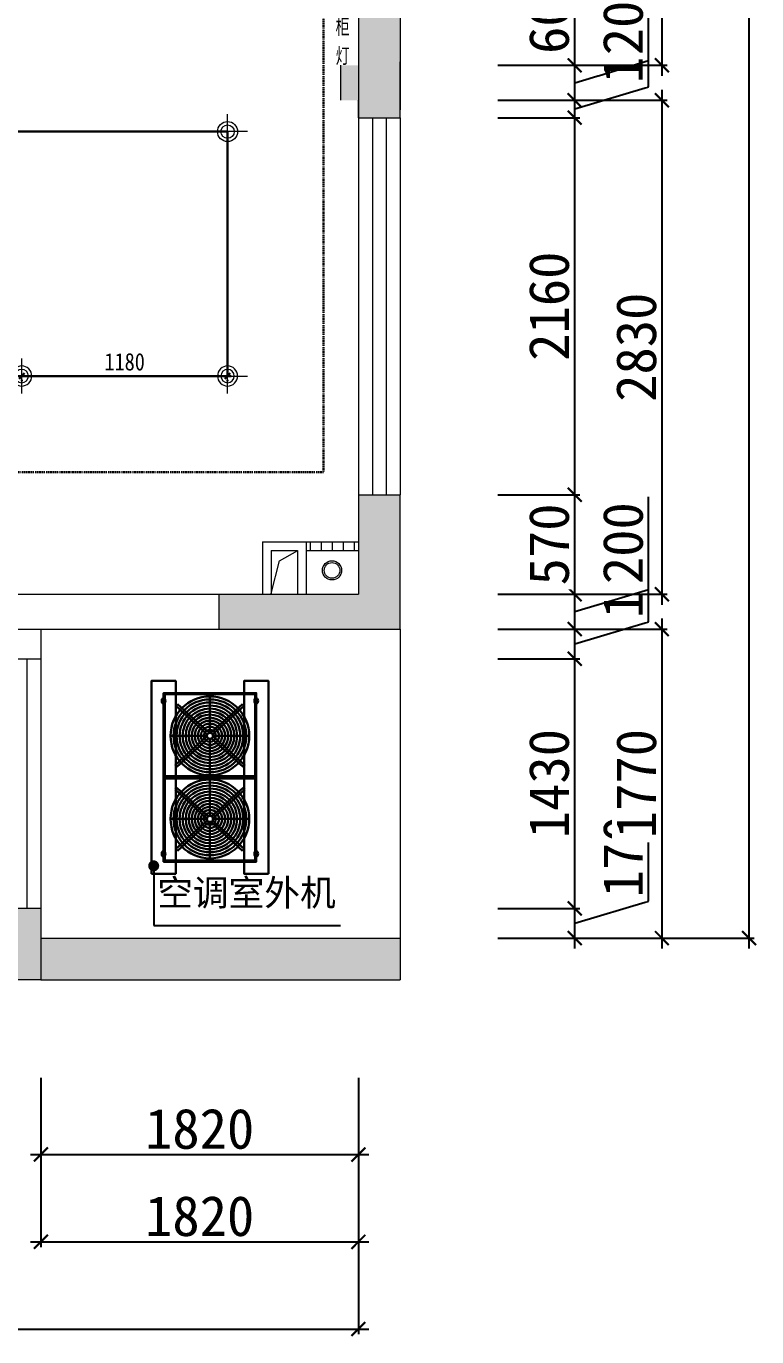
# Model space of a CAD drawing. Header units: millimetres. Extents: x -41640 to 3079702, y -5257903 to 68462.
# Drawn here: x 22328 to 26517, y 32286 to 39794 of the extents above; entities that cross this region are included whole.
import ezdxf

# ---------------------------------------------------------------- set-up
doc = ezdxf.new("R2010")
doc.units = ezdxf.units.MM
doc.header["$LTSCALE"] = 10
doc.linetypes.add('ACAD_ISO03W100', pattern=[30, 12, -18])
doc.linetypes.add('CONTINOUS', pattern=[0])
doc.layers.get('0').update_dxf_attribs({"color": 255})
doc.layers.get('Defpoints').update_dxf_attribs({"color": 255})
for name, color, linetype, lineweight in [('1室外尺寸标注', 3, 'Continuous', 30), ('1灯位开关布线图', 1, 'Continuous', 30), ('1灯位开关布置图', 5, 'Continuous', 30), ('1灯具', 2, 'Continuous', 30), ('1空调', 3, 'Continuous', 30), ('标注', 250, 'Continuous', 0), ('浅线', 251, 'CONTINOUS', 0)]:
    doc.layers.add(name, color=color, linetype=linetype, lineweight=lineweight)
doc.styles.add('(图框)宋体', font='', dxfattribs={"width": 0.8})
doc.styles.add('_THVAC_DIM', font='SIMPLEX', dxfattribs={"width": 0.8, "height": 3.5, "bigfont": 'HZTXT'})
doc.styles.get("Standard").update_dxf_attribs({"font": ''})
doc.styles.add('夏建东', font='', dxfattribs={"width": 0.85})
doc.styles.add('宋体', font='', dxfattribs={"height": 2.5})
doc.styles.add('邓林', font='simhei.ttf')
doc.styles.get('(图框)宋体').set_extended_font_data('SimSun')
doc.styles.get('Standard').set_extended_font_data('SimSun')
doc.styles.get('夏建东').set_extended_font_data('SimSun')
doc.styles.get('宋体').set_extended_font_data('SimSun')
doc.dimstyles.new('g', dxfattribs={"dimtxt": 100, "dimasz": 31, "dimexe": 21, "dimexo": 30, "dimgap": 31, "dimtad": 1, "dimtih": 1, "dimtoh": 1, "dimdec": 0, "dimrnd": 10, "dimdsep": 46, "dimtxsty": '夏建东', "dimblk": 'OBLIQUE', "dimcen": 2.5, "dimdle": 21, "dimclrd": 5, "dimclre": 5, "dimclrt": 5, "dimadec": 0, "dimazin": 0, "dimtfac": 1, "dimtdec": 0, "dimtmove": 2, "dimatfit": 3, "dimldrblk": 'DOT', "dimfxl": 300, "dimlwd": -1, "dimlwe": -1, "dimarcsym": 1})
doc.dimstyles.get("Standard").update_dxf_attribs({"dimtxt": 0.18, "dimasz": 0.18, "dimexe": 0.18, "dimexo": 0.0625, "dimgap": 0.09, "dimtad": 0, "dimtih": 1, "dimtoh": 1, "dimdec": 4, "dimzin": 0, "dimdsep": 46, "dimtxsty": 'Standard', "dimcen": 0.09, "dimadec": 0, "dimazin": 0, "dimtfac": 1, "dimtdec": 4, "dimtofl": 0, "dimtmove": 0, "dimatfit": 3, "dimfxl": 1, "dimtolj": 1, "dimtzin": 0, "dimarcsym": 0})

# ---------------------------------------------------------------- blocks, each defined once
blk = doc.blocks.new('DOT')
at = {"color": 0, "linetype": 'ByBlock'}
blk.add_line((-0.35, 0), (-1, 0), dxfattribs=at)
at = {"color": 0, "linetype": 'ByBlock', "const_width": 0.35}
blk.add_lwpolyline([(-0.175, 0, 1), (0.175, 0, 1)], format="xyb", close=True, dxfattribs=at)
blk = doc.blocks.new('_ArchTick')
at = {"color": 0, "linetype": 'ByBlock', "const_width": 0.15}
blk.add_lwpolyline([(-0.5, -0.5), (0.5, 0.5)], dxfattribs=at)
blk = doc.blocks.new('*D209')
at = {"layer": '1室外尺寸标注', "color": 8, "lineweight": -2}
for p, q in [((22412.6, 33770.4), (22412.6, 33300.4)), ((24232.6, 33770.4), (24232.6, 33300.4)), ((22352.6, 33330.4), (24292.6, 33330.4))]:
    blk.add_line(p, q, dxfattribs=at)
at = {"layer": 'Defpoints', "color": 0, "lineweight": 30}
for p in [(22412.6, 33830.4, 0), (24232.6, 33830.4, 0), (24232.6, 33330.4)]:
    blk.add_point(p, dxfattribs=at)
at = {"layer": '1室外尺寸标注', "color": 8, "lineweight": -2, "xscale": 80, "yscale": 80, "zscale": 80, "rotation": 180}
blk.add_blockref('_ArchTick', (22412.6, 33330.4), dxfattribs=at)
at = {"layer": '1室外尺寸标注', "color": 8, "lineweight": -2, "xscale": 80, "yscale": 80, "zscale": 80}
blk.add_blockref('_ArchTick', (24232.6, 33330.4), dxfattribs=at)
at = {"layer": '1室外尺寸标注', "color": 45, "insert": (23322.6, 33476.7), "char_height": 230, "attachment_point": 5, "style": '邓林', "bg_fill": 3, "box_fill_scale": 1.1, "bg_fill_color": 256, "bg_fill_true_color": 13158600, "bg_fill_transparency": 7308672}
blk.add_mtext('1820', dxfattribs=at)
blk = doc.blocks.new('_Dot')
at = {"color": 0, "linetype": 'ByBlock', "lineweight": -2}
blk.add_line((-0.5, 0), (-1, 0), dxfattribs=at)
at = {"color": 0, "linetype": 'ByBlock', "const_width": 0.5}
blk.add_lwpolyline([(-0.25, 0, 1), (0.25, 0, 1)], format="xyb", close=True, dxfattribs=at)
blk = doc.blocks.new('*D218')
at = {"layer": '1室外尺寸标注', "color": 8, "lineweight": -2}
for p, q in [((22412.6, 33770.4), (22412.6, 32800.4)), ((24232.6, 33770.4), (24232.6, 32800.4)), ((22352.6, 32830.4), (24292.6, 32830.4))]:
    blk.add_line(p, q, dxfattribs=at)
at = {"layer": 'Defpoints', "color": 0, "lineweight": 30}
for p in [(22412.6, 33830.4, 0), (24232.6, 33830.4, 0), (24232.6, 32830.4)]:
    blk.add_point(p, dxfattribs=at)
at = {"layer": '1室外尺寸标注', "color": 8, "lineweight": -2, "xscale": 80, "yscale": 80, "zscale": 80, "rotation": 180}
blk.add_blockref('_ArchTick', (22412.6, 32830.4), dxfattribs=at)
at = {"layer": '1室外尺寸标注', "color": 8, "lineweight": -2, "xscale": 80, "yscale": 80, "zscale": 80}
blk.add_blockref('_ArchTick', (24232.6, 32830.4), dxfattribs=at)
at = {"layer": '1室外尺寸标注', "color": 45, "insert": (23322.6, 32976.7), "char_height": 230, "attachment_point": 5, "style": '邓林', "bg_fill": 3, "box_fill_scale": 1.1, "bg_fill_color": 256, "bg_fill_true_color": 13158600, "bg_fill_transparency": 7275996}
blk.add_mtext('1820', dxfattribs=at)
blk = doc.blocks.new('*D219')
at = {"layer": '1室外尺寸标注', "color": 8, "lineweight": -2}
for p, q in [((2982.3, 33770.4), (2982.3, 32300.4)), ((24232.6, 33770.4), (24232.6, 32300.4)), ((2922.3, 32330.4), (24292.6, 32330.4))]:
    blk.add_line(p, q, dxfattribs=at)
at = {"layer": 'Defpoints', "color": 0, "lineweight": 30}
for p in [(2982.3, 33830.4, 0), (24232.6, 33830.4, 0), (24232.6, 32330.4)]:
    blk.add_point(p, dxfattribs=at)
at = {"layer": '1室外尺寸标注', "color": 8, "lineweight": -2, "xscale": 80, "yscale": 80, "zscale": 80, "rotation": 180}
blk.add_blockref('_ArchTick', (2982.3, 32330.4), dxfattribs=at)
at = {"layer": '1室外尺寸标注', "color": 8, "lineweight": -2, "xscale": 80, "yscale": 80, "zscale": 80}
blk.add_blockref('_ArchTick', (24232.6, 32330.4), dxfattribs=at)
at = {"layer": '1室外尺寸标注', "color": 45, "insert": (13607.4, 32476.7), "char_height": 230, "attachment_point": 5, "style": '邓林', "bg_fill": 3, "box_fill_scale": 1.1, "bg_fill_color": 256, "bg_fill_true_color": 13158600, "bg_fill_transparency": 7275920}
blk.add_mtext('21250', dxfattribs=at)
blk = doc.blocks.new('*D244')
at = {"layer": '1室外尺寸标注', "color": 8, "lineweight": -2}
for p, q in [((25896.4, 34782.6), (25896.4, 35293.5)), ((25472.6, 34510.4), (25472.6, 34800.4)), ((25472.6, 34655.4), (25896.4, 34782.6)), ((25032.6, 34740.4), (25502.6, 34740.4)), ((25032.6, 34570.4), (25502.6, 34570.4))]:
    blk.add_line(p, q, dxfattribs=at)
at = {"layer": 'Defpoints', "color": 0, "lineweight": 30}
for p in [(24972.6, 34740.4, 0), (25472.6, 34740.4), (24972.6, 34570.4, 0)]:
    blk.add_point(p, dxfattribs=at)
at = {"layer": '1室外尺寸标注', "color": 8, "lineweight": -2, "xscale": 80, "yscale": 80, "zscale": 80}
for p, rotation in [((25472.6, 34740.4), 90), ((25472.6, 34570.4), 270)]:
    blk.add_blockref('_ArchTick', p, dxfattribs=dict(at, rotation=rotation))
at = {"layer": '1室外尺寸标注', "color": 45, "insert": (25750.1, 35038.1), "char_height": 230, "attachment_point": 5, "rotation": 90, "style": '邓林', "bg_fill": 3, "box_fill_scale": 1.1, "bg_fill_color": 256, "bg_fill_true_color": 13158600, "bg_fill_transparency": 0}
blk.add_mtext('170', dxfattribs=at)
blk = doc.blocks.new('*D245')
at = {"layer": '1室外尺寸标注', "color": 8, "lineweight": -2}
for p, q in [((25472.6, 34680.4), (25472.6, 36230.4)), ((25032.6, 36170.4), (25502.6, 36170.4)), ((25032.6, 34740.4), (25502.6, 34740.4))]:
    blk.add_line(p, q, dxfattribs=at)
at = {"layer": 'Defpoints', "color": 0, "lineweight": 30}
for p in [(24972.6, 36170.4, 0), (25472.6, 36170.4), (24972.6, 34740.4, 0)]:
    blk.add_point(p, dxfattribs=at)
at = {"layer": '1室外尺寸标注', "color": 8, "lineweight": -2, "xscale": 80, "yscale": 80, "zscale": 80}
for p, rotation in [((25472.6, 36170.4), 90), ((25472.6, 34740.4), 270)]:
    blk.add_blockref('_ArchTick', p, dxfattribs=dict(at, rotation=rotation))
at = {"layer": '1室外尺寸标注', "color": 45, "insert": (25326.3, 35455.4), "char_height": 230, "attachment_point": 5, "rotation": 90, "style": '邓林', "bg_fill": 3, "box_fill_scale": 1.1, "bg_fill_color": 256, "bg_fill_true_color": 13158600, "bg_fill_transparency": 4932856}
blk.add_mtext('1430', dxfattribs=at)
blk = doc.blocks.new('*D246')
at = {"layer": '1室外尺寸标注', "color": 8, "lineweight": -2}
for p, q in [((25896.4, 36382.6), (25896.4, 36893.5)), ((25032.6, 36340.4), (25502.6, 36340.4)), ((25472.6, 36110.4), (25472.6, 36400.4)), ((25472.6, 36255.4), (25896.4, 36382.6)), ((25032.6, 36170.4), (25502.6, 36170.4))]:
    blk.add_line(p, q, dxfattribs=at)
at = {"layer": 'Defpoints', "color": 0, "lineweight": 30}
for p in [(24972.6, 36340.4, 0), (25472.6, 36340.4), (24972.6, 36170.4, 0)]:
    blk.add_point(p, dxfattribs=at)
at = {"layer": '1室外尺寸标注', "color": 8, "lineweight": -2, "xscale": 80, "yscale": 80, "zscale": 80}
for p, rotation in [((25472.6, 36340.4), 90), ((25472.6, 36170.4), 270)]:
    blk.add_blockref('_ArchTick', p, dxfattribs=dict(at, rotation=rotation))
at = {"layer": '1室外尺寸标注', "color": 45, "insert": (25750.1, 36638.1), "char_height": 230, "attachment_point": 5, "rotation": 90, "style": '邓林', "bg_fill": 3, "box_fill_scale": 1.1, "bg_fill_color": 256, "bg_fill_true_color": 13158600, "bg_fill_transparency": 4932856}
blk.add_mtext('170', dxfattribs=at)
blk = doc.blocks.new('*D247')
at = {"layer": '1室外尺寸标注', "color": 8, "lineweight": -2}
for p, q in [((25896.4, 36567.6), (25896.4, 37097.9)), ((25472.6, 36280.4), (25472.6, 36600.4)), ((25472.6, 36440.4), (25896.4, 36567.6)), ((25032.6, 36540.4), (25502.6, 36540.4)), ((25032.6, 36340.4), (25502.6, 36340.4))]:
    blk.add_line(p, q, dxfattribs=at)
at = {"layer": 'Defpoints', "color": 0, "lineweight": 30}
for p in [(24972.6, 36540.4, 0), (25472.6, 36540.4), (24972.6, 36340.4, 0)]:
    blk.add_point(p, dxfattribs=at)
at = {"layer": '1室外尺寸标注', "color": 8, "lineweight": -2, "xscale": 80, "yscale": 80, "zscale": 80}
for p, rotation in [((25472.6, 36540.4), 90), ((25472.6, 36340.4), 270)]:
    blk.add_blockref('_ArchTick', p, dxfattribs=dict(at, rotation=rotation))
at = {"layer": '1室外尺寸标注', "color": 45, "insert": (25750.1, 36832.8), "char_height": 230, "attachment_point": 5, "rotation": 90, "style": '邓林', "bg_fill": 3, "box_fill_scale": 1.1, "bg_fill_color": 256, "bg_fill_true_color": 13158600, "bg_fill_transparency": 7264876}
blk.add_mtext('200', dxfattribs=at)
blk = doc.blocks.new('*D248')
at = {"layer": '1室外尺寸标注', "color": 8, "lineweight": -2}
for p, q in [((25472.6, 36480.4), (25472.6, 37170.4)), ((25032.6, 37110.4), (25502.6, 37110.4)), ((25032.6, 36540.4), (25502.6, 36540.4))]:
    blk.add_line(p, q, dxfattribs=at)
at = {"layer": 'Defpoints', "color": 0, "lineweight": 30}
for p in [(24972.6, 37110.4, 0), (24972.6, 36540.4, 0)]:
    blk.add_point(p, dxfattribs=at)
at = {"layer": '1室外尺寸标注', "color": 8, "lineweight": -2, "xscale": 80, "yscale": 80, "zscale": 80}
for p, rotation in [((25472.6, 37110.4), 90), ((25472.6, 36540.4), 270)]:
    blk.add_blockref('_ArchTick', p, dxfattribs=dict(at, rotation=rotation))
at = {"layer": '1室外尺寸标注', "color": 45, "insert": (25326.3, 36825.4), "char_height": 230, "attachment_point": 5, "rotation": 90, "style": '邓林', "bg_fill": 3, "box_fill_scale": 1.1, "bg_fill_color": 256, "bg_fill_true_color": 13158600, "bg_fill_transparency": 7259888}
blk.add_mtext('570', dxfattribs=at)
at = {"layer": 'Defpoints', "color": 0, "lineweight": 30}
blk.add_point((25472.6, 37110.4), dxfattribs=at)
blk = doc.blocks.new('*D249')
at = {"layer": '1室外尺寸标注', "color": 8, "lineweight": -2}
for p, q in [((25032.6, 39270.4), (25502.6, 39270.4)), ((25472.6, 37050.4), (25472.6, 39330.4)), ((25032.6, 37110.4), (25502.6, 37110.4))]:
    blk.add_line(p, q, dxfattribs=at)
at = {"layer": 'Defpoints', "color": 0, "lineweight": 30}
for p in [(24972.6, 39270.4, 0), (25472.6, 39270.4), (24972.6, 37110.4, 0)]:
    blk.add_point(p, dxfattribs=at)
at = {"layer": '1室外尺寸标注', "color": 8, "lineweight": -2, "xscale": 80, "yscale": 80, "zscale": 80}
for p, rotation in [((25472.6, 39270.4), 90), ((25472.6, 37110.4), 270)]:
    blk.add_blockref('_ArchTick', p, dxfattribs=dict(at, rotation=rotation))
at = {"layer": '1室外尺寸标注', "color": 45, "insert": (25326.3, 38190.4), "char_height": 230, "attachment_point": 5, "rotation": 90, "style": '邓林', "bg_fill": 3, "box_fill_scale": 1.1, "bg_fill_color": 256, "bg_fill_true_color": 13158600, "bg_fill_transparency": 12750096}
blk.add_mtext('2160', dxfattribs=at)
blk = doc.blocks.new('*D250')
at = {"layer": '1室外尺寸标注', "color": 8, "lineweight": -2}
for p, q in [((25896.4, 39447.6), (25896.4, 39958.5)), ((25472.6, 39320.4), (25896.4, 39447.6)), ((25472.6, 39210.4), (25472.6, 39430.4)), ((25032.6, 39370.4), (25502.6, 39370.4)), ((25032.6, 39270.4), (25502.6, 39270.4))]:
    blk.add_line(p, q, dxfattribs=at)
at = {"layer": 'Defpoints', "color": 0, "lineweight": 30}
for p in [(24972.6, 39370.4, 0), (25472.6, 39370.4), (24972.6, 39270.4, 0)]:
    blk.add_point(p, dxfattribs=at)
at = {"layer": '1室外尺寸标注', "color": 8, "lineweight": -2, "xscale": 80, "yscale": 80, "zscale": 80}
for p, rotation in [((25472.6, 39370.4), 90), ((25472.6, 39270.4), 270)]:
    blk.add_blockref('_ArchTick', p, dxfattribs=dict(at, rotation=rotation))
at = {"layer": '1室外尺寸标注', "color": 45, "insert": (25750.1, 39703.1), "char_height": 230, "attachment_point": 5, "rotation": 90, "style": '邓林', "bg_fill": 3, "box_fill_scale": 1.1, "bg_fill_color": 256, "bg_fill_true_color": 13158600, "bg_fill_transparency": 7250140}
blk.add_mtext('100', dxfattribs=at)
blk = doc.blocks.new('*D251')
at = {"layer": '1室外尺寸标注', "color": 8, "lineweight": -2}
for p, q in [((25896.4, 39597.6), (25896.4, 40127.9)), ((25032.6, 39570.4), (25502.6, 39570.4)), ((25472.6, 39310.4), (25472.6, 39630.4)), ((25472.6, 39470.4), (25896.4, 39597.6)), ((25032.6, 39370.4), (25502.6, 39370.4))]:
    blk.add_line(p, q, dxfattribs=at)
at = {"layer": 'Defpoints', "color": 0, "lineweight": 30}
for p in [(24972.6, 39570.4, 0), (25472.6, 39570.4), (24972.6, 39370.4, 0)]:
    blk.add_point(p, dxfattribs=at)
at = {"layer": '1室外尺寸标注', "color": 8, "lineweight": -2, "xscale": 80, "yscale": 80, "zscale": 80}
for p, rotation in [((25472.6, 39570.4), 90), ((25472.6, 39370.4), 270)]:
    blk.add_blockref('_ArchTick', p, dxfattribs=dict(at, rotation=rotation))
at = {"layer": '1室外尺寸标注', "color": 45, "insert": (25750.1, 39862.8), "char_height": 230, "attachment_point": 5, "rotation": 90, "style": '邓林', "bg_fill": 3, "box_fill_scale": 1.1, "bg_fill_color": 256, "bg_fill_true_color": 13158600, "bg_fill_transparency": 7246092}
blk.add_mtext('200', dxfattribs=at)
blk = doc.blocks.new('*D252')
at = {"layer": '1室外尺寸标注', "color": 8, "lineweight": -2}
for p, q in [((25032.6, 40170.4), (25502.6, 40170.4)), ((25472.6, 39510.4), (25472.6, 40230.4)), ((25032.6, 39570.4), (25502.6, 39570.4))]:
    blk.add_line(p, q, dxfattribs=at)
at = {"layer": 'Defpoints', "color": 0, "lineweight": 30}
for p in [(24972.6, 40170.4, 0), (25472.6, 40170.4), (24972.6, 39570.4, 0)]:
    blk.add_point(p, dxfattribs=at)
at = {"layer": '1室外尺寸标注', "color": 8, "lineweight": -2, "xscale": 80, "yscale": 80, "zscale": 80}
for p, rotation in [((25472.6, 40170.4), 90), ((25472.6, 39570.4), 270)]:
    blk.add_blockref('_ArchTick', p, dxfattribs=dict(at, rotation=rotation))
at = {"layer": '1室外尺寸标注', "color": 45, "insert": (25326.3, 39870.4), "char_height": 230, "attachment_point": 5, "rotation": 90, "style": '邓林', "bg_fill": 3, "box_fill_scale": 1.1, "bg_fill_color": 256, "bg_fill_true_color": 13158600, "bg_fill_transparency": 4932856}
blk.add_mtext('600', dxfattribs=at)
blk = doc.blocks.new('*D257')
at = {"layer": '1室外尺寸标注', "color": 8, "lineweight": -2}
for p, q in [((26472.6, 34510.4), (26472.6, 50480.4)), ((25032.6, 50420.4), (26502.6, 50420.4)), ((25032.6, 34570.4), (26502.6, 34570.4))]:
    blk.add_line(p, q, dxfattribs=at)
at = {"layer": 'Defpoints', "color": 0, "lineweight": 30}
for p in [(24972.6, 50420.4, 0), (26472.6, 50420.4), (24972.6, 34570.4, 0)]:
    blk.add_point(p, dxfattribs=at)
at = {"layer": '1室外尺寸标注', "color": 8, "lineweight": -2, "xscale": 80, "yscale": 80, "zscale": 80}
for p, rotation in [((26472.6, 50420.4), 90), ((26472.6, 34570.4), 270)]:
    blk.add_blockref('_ArchTick', p, dxfattribs=dict(at, rotation=rotation))
at = {"layer": '1室外尺寸标注', "color": 45, "insert": (26326.3, 42495.4), "char_height": 230, "attachment_point": 5, "rotation": 90, "style": '邓林', "bg_fill": 3, "box_fill_scale": 1.1, "bg_fill_color": 256, "bg_fill_true_color": 13158600, "bg_fill_transparency": 4932548}
blk.add_mtext('15850', dxfattribs=at)
blk = doc.blocks.new('*D259')
at = {"layer": '1室外尺寸标注', "color": 8, "lineweight": -2}
for p, q in [((25972.6, 43430.4), (25972.6, 39510.4)), ((25032.6, 43370.4), (26002.6, 43370.4)), ((25032.6, 39570.4), (26002.6, 39570.4))]:
    blk.add_line(p, q, dxfattribs=at)
at = {"layer": 'Defpoints', "color": 0, "lineweight": 30}
for p in [(24972.6, 43370.4, 0), (24972.6, 39570.4, 0), (25972.6, 39570.4)]:
    blk.add_point(p, dxfattribs=at)
at = {"layer": '1室外尺寸标注', "color": 8, "lineweight": -2, "xscale": 80, "yscale": 80, "zscale": 80}
for p, rotation in [((25972.6, 43370.4), 90), ((25972.6, 39570.4), 270)]:
    blk.add_blockref('_ArchTick', p, dxfattribs=dict(at, rotation=rotation))
at = {"layer": '1室外尺寸标注', "color": 45, "insert": (25826.3, 41470.4), "char_height": 230, "attachment_point": 5, "rotation": 90, "style": '邓林', "bg_fill": 3, "box_fill_scale": 1.1, "bg_fill_color": 256, "bg_fill_true_color": 13158600, "bg_fill_transparency": 7217436}
blk.add_mtext('3800', dxfattribs=at)
blk = doc.blocks.new('*D260')
at = {"layer": '1室外尺寸标注', "color": 8, "lineweight": -2}
for p, q in [((25972.6, 39430.4), (25972.6, 36480.4)), ((25032.6, 39370.4), (26002.6, 39370.4)), ((25032.6, 36540.4), (26002.6, 36540.4))]:
    blk.add_line(p, q, dxfattribs=at)
at = {"layer": 'Defpoints', "color": 0, "lineweight": 30}
for p in [(24972.6, 39370.4, 0), (24972.6, 36540.4, 0), (25972.6, 36540.4)]:
    blk.add_point(p, dxfattribs=at)
at = {"layer": '1室外尺寸标注', "color": 8, "lineweight": -2, "xscale": 80, "yscale": 80, "zscale": 80}
for p, rotation in [((25972.6, 39370.4), 90), ((25972.6, 36540.4), 270)]:
    blk.add_blockref('_ArchTick', p, dxfattribs=dict(at, rotation=rotation))
at = {"layer": '1室外尺寸标注', "color": 45, "insert": (25826.3, 37955.4), "char_height": 230, "attachment_point": 5, "rotation": 90, "style": '邓林', "bg_fill": 3, "box_fill_scale": 1.1, "bg_fill_color": 256, "bg_fill_true_color": 13158600, "bg_fill_transparency": 7217436}
blk.add_mtext('2830', dxfattribs=at)
blk = doc.blocks.new('*D261')
at = {"layer": '1室外尺寸标注', "color": 8, "lineweight": -2}
for p, q in [((25032.6, 36340.4), (26002.6, 36340.4)), ((25972.6, 36400.4), (25972.6, 34510.4)), ((25032.6, 34570.4), (26002.6, 34570.4))]:
    blk.add_line(p, q, dxfattribs=at)
at = {"layer": 'Defpoints', "color": 0, "lineweight": 30}
for p in [(24972.6, 36340.4, 0), (24972.6, 34570.4, 0), (25972.6, 34570.4)]:
    blk.add_point(p, dxfattribs=at)
at = {"layer": '1室外尺寸标注', "color": 8, "lineweight": -2, "xscale": 80, "yscale": 80, "zscale": 80}
for p, rotation in [((25972.6, 36340.4), 90), ((25972.6, 34570.4), 270)]:
    blk.add_blockref('_ArchTick', p, dxfattribs=dict(at, rotation=rotation))
at = {"layer": '1室外尺寸标注', "color": 45, "insert": (25826.3, 35455.4), "char_height": 230, "attachment_point": 5, "rotation": 90, "style": '邓林', "bg_fill": 3, "box_fill_scale": 1.1, "bg_fill_color": 256, "bg_fill_true_color": 13158600, "bg_fill_transparency": 4932340}
blk.add_mtext('1770', dxfattribs=at)
blk = doc.blocks.new('g')
at = {"layer": '标注', "color": 2, "linetype": 'ByBlock'}
for p, q in [((2651941.9, -3543612.5), (2651941.9, -3543413.8)), ((2652056.8, -3543513.2), (2651827, -3543513.2))]:
    blk.add_line(p, q, dxfattribs=at)
for major_axis, start_param, end_param in [((2.2, 57.4), 0.823782, 7.106967), ((3.2, 38.1), 0.868899, 7.152084)]:
    blk.add_ellipse((2651941.9, -3543513.2), major_axis=major_axis, ratio=1, start_param=start_param, end_param=end_param, dxfattribs=at)
blk = doc.blocks.new('_Oblique')
at = {"color": 0, "linetype": 'ByBlock', "lineweight": -2}
blk.add_line((-0.5, -0.5), (0.5, 0.5), dxfattribs=at)
blk = doc.blocks.new('*D393')
at = {"layer": '1灯位开关布置图', "color": 5}
for p, q in [((23503.6, 37790.4), (22281.6, 37790.4)), ((22302.6, 37760.4), (22302.6, 37769.4)), ((23482.6, 37760.4), (23482.6, 37769.4))]:
    blk.add_line(p, q, dxfattribs=at)
at = {"layer": 'Defpoints', "color": 0, "lineweight": 30}
for p in [(22302.6, 37790.4), (22302.6, 37790.4), (23482.6, 37790.4)]:
    blk.add_point(p, dxfattribs=at)
at = {"layer": '1灯位开关布置图', "color": 5, "xscale": 31, "yscale": 31, "zscale": 31, "rotation": 180}
blk.add_blockref('_Oblique', (22302.6, 37790.4), dxfattribs=at)
at = {"layer": '1灯位开关布置图', "color": 5, "xscale": 31, "yscale": 31, "zscale": 31}
blk.add_blockref('_Oblique', (23482.6, 37790.4), dxfattribs=at)
at = {"layer": '1灯位开关布置图', "color": 5, "insert": (22892.6, 37871.4), "char_height": 100, "attachment_point": 5, "style": '夏建东'}
blk.add_mtext('1180', dxfattribs=at)

msp = doc.modelspace()

# ---------------------------------------------------------------- hatches: boundary and pattern name
at = {"layer": '浅线'}
for points in [[(24472.6, 40170.4), (24232.6, 40170.4), (24232.6, 39314.4), (24232.6, 39270.4), (24472.6, 39270.4), (24472.6, 39590.4)], [(24232.6, 39570.4), (24132.6, 39570.4), (24132.6, 39370.4), (24232.6, 39370.4)], [(23432.6, 36540.4), (23432.6, 36340.4), (24472.6, 36340.4), (24472.6, 37110.4), (24232.6, 37110.4), (24232.6, 36540.4)], [(22412.6, 34740.4), (22172.6, 34740.4), (22172.6, 34570.4), (2982.3, 34570.4), (2982.3, 35520.4), (2742.3, 35520.4), (2742.3, 34330.4), (22412.6, 34330.4)], [(24472.6, 34570.4), (22412.6, 34570.4), (22412.6, 34330.4), (24472.6, 34330.4)]]:
    msp.add_hatch(color=256, dxfattribs=at).paths.add_polyline_path(points)
h = msp.add_hatch(dxfattribs=at)
h.set_pattern_fill('ANSI31', color=256, scale=20, angle=45, style=0)
h.set_pattern_definition([(90, (-3246102.35, 3453682.334), (-63.5, 1e-14), [])])
h.paths.add_polyline_path([(24232.6, 36840.4), (23932.6, 36840.4), (23932.6, 36790.4), (24232.6, 36790.4)])

# ---------------------------------------------------------------- linework, layer by layer
at = {"layer": '1灯位开关布线图', "linetype": 'Continuous', "lineweight": 30}
msp.add_lwpolyline([(21122.6, 39190.5), (23482.6, 39190.5), (23482.6, 37790.4)], dxfattribs=at)
at = {"layer": '1灯具', "linetype": 'ACAD_ISO03W100', "ltscale": 0.015}
msp.add_lwpolyline([(3182.3, 44270.4), (12482.6, 44270.4), (12482.6, 42770.4), (13082.6, 42770.4), (13082.6, 43070.4), (17782.6, 43070.4), (17782.6, 42770.4), (18382.6, 42770.4), (18382.6, 43270.4), (24032.6, 43270.4), (24032.6, 37240.4), (20572.6, 37240.4), (20572.6, 39670.4), (18382.6, 39670.4), (18382.6, 40170.4), (17782.6, 40170.4), (17782.6, 38540.4), (16082.6, 38540.4), (16082.6, 39870.4), (13082.6, 39870.4), (13082.6, 40170.4), (12482.6, 40170.4), (12482.6, 38670.4), (3182.3, 38670.4)], close=True, dxfattribs=at)
at = {"layer": '1空调', "ltscale": 1000}
for p, q in [((23194.8, 35910.9, 0), (23185.5, 35900.6, 0)), ((23366, 35737, 0), (23185.5, 35900.6, 0)), ((23377, 35745.8, 0), (23194.8, 35910.9, 0)), ((23381.4, 35954.8, 0), (23381.4, 35746.4, 0)), ((23567.9, 35910.8, 0), (23385.8, 35745.8, 0)), ((23577.3, 35900.4, 0), (23396.8, 35736.9, 0)), ((23567.9, 35910.8, 0), (23577.3, 35900.4, 0)), ((23364, 35729, 0), (23155.6, 35729, 0)), ((23364.2, 35726.3, 0), (23182, 35561.2, 0)), ((23371.9, 35714.4, 0), (23191.4, 35550.9, 0)), ((23381.4, 35711.6, 0), (23381.4, 35503.1, 0)), ((23571.5, 35550.8, 0), (23390.9, 35714.4, 0)), ((23580.9, 35561.2, 0), (23398.6, 35726.4, 0)), ((23398.8, 35729, 0), (23607.2, 35729, 0)), ((23191.4, 35550.9, 0), (23182, 35561.2, 0)), ((23571.5, 35550.8, 0), (23580.9, 35561.2, 0)), ((23381.4, 35270.3, 0), (23381.4, 35478.8, 0)), ((23182, 35420.8, 0), (23191.4, 35431, 0)), ((23364.2, 35255.7, 0), (23182, 35420.8, 0)), ((23371.9, 35267.5, 0), (23191.4, 35431, 0)), ((23571.5, 35431.2, 0), (23390.9, 35267.5, 0)), ((23580.9, 35420.8, 0), (23400.3, 35257.1, 0)), ((23580.9, 35420.8, 0), (23571.5, 35431.2, 0)), ((23364, 35253, 0), (23155.6, 35253, 0)), ((23366, 35244.9, 0), (23185.5, 35081.4, 0)), ((23377, 35236.2, 0), (23194.8, 35071.1, 0)), ((23381.4, 35027.1, 0), (23381.4, 35235.6, 0)), ((23567.9, 35071.1, 0), (23385.8, 35236.2, 0)), ((23577.3, 35081.5, 0), (23395.2, 35246.5, 0)), ((23398.8, 35253, 0), (23607.2, 35253, 0)), ((23194.8, 35071.1, 0), (23185.5, 35081.4, 0)), ((23567.9, 35071.1, 0), (23577.3, 35081.5, 0))]:
    msp.add_line(p, q, dxfattribs=at)
at = {"layer": '1空调', "ltscale": 1000, "elevation": 0}
for points in [[(23046.1, 34938.5), (23046.1, 36043.4), (23185.1, 36043.4), (23185.1, 34938.5)], [(23716.7, 34938.5), (23716.7, 36043.4), (23577.7, 36043.4), (23577.7, 34938.5)], [(23647.2, 35491), (23647.2, 35973.9), (23115.6, 35973.9), (23115.6, 35491)], [(23640.2, 35497.9), (23640.2, 35967), (23122.5, 35967), (23122.5, 35497.9)], [(23647.2, 35491), (23647.2, 35008), (23115.6, 35008), (23115.6, 35491)], [(23640.2, 35484), (23640.2, 35015), (23122.5, 35015), (23122.5, 35484)]]:
    msp.add_lwpolyline(points, close=True, dxfattribs=at)
at = {"layer": '1空调', "elevation": 0}
for points in [[(23647.2, 35008), (23647.2, 35973.9), (23115.6, 35973.9), (23115.6, 35008)], [(23647.2, 35973.9), (23647.2, 35008), (23115.6, 35008), (23115.6, 35973.9)]]:
    msp.add_lwpolyline(points, close=True, dxfattribs=at)
at = {"layer": '1空调', "ltscale": 1000, "elevation": 0}
for points in [[(23647.2, 35491), (23647.2, 35973.9), (23115.6, 35973.9), (23115.6, 35491)], [(23647.2, 35491), (23647.2, 35008), (23115.6, 35008), (23115.6, 35491)]]:
    msp.add_lwpolyline(points, dxfattribs=at)
at = {"layer": '1空调', "ltscale": 1000}
for centre, radius in [((23381.4, 35729, 0), 225.8), ((23381.4, 35729, 0), 208.5), ((23381.4, 35729, 0), 191.1), ((23381.4, 35729, 0), 173.7), ((23381.4, 35729, 0), 156.4), ((23381.4, 35729, 0), 139), ((23381.4, 35729, 0), 121.6), ((23381.4, 35729, 0), 104.2), ((23381.4, 35729, 0), 86.9), ((23381.4, 35729, 0), 69.5), ((23381.4, 35729, 0), 52.1), ((23381.4, 35729, 0), 34.7), ((23381.4, 35729, 0), 17.4), ((23381.4, 35253, 0), 225.8), ((23381.4, 35253, 0), 208.5), ((23381.4, 35253, 0), 191.1), ((23381.4, 35253, 0), 173.7), ((23381.4, 35253, 0), 156.4), ((23381.4, 35253, 0), 139), ((23381.4, 35253, 0), 121.6), ((23381.4, 35253, 0), 104.2), ((23381.4, 35253, 0), 86.9), ((23381.4, 35253, 0), 69.5), ((23381.4, 35253, 0), 52.1), ((23381.4, 35253, 0), 34.7), ((23381.4, 35253, 0), 17.4)]:
    msp.add_circle(centre, radius, dxfattribs=at)
at = {"layer": '1空调', "ltscale": 1000, "extrusion": (0, 0, -1)}
for centre, major_axis in [((23115.6, 35928.8, 0), (0, 16)), ((23647.2, 35053.2, 0), (0, -16))]:
    msp.add_ellipse(centre, major_axis=major_axis, ratio=0.652174, dxfattribs=at)
at = {"layer": '1空调', "ltscale": 1000}
for centre, major_axis in [((23647.2, 35928.8, 0), (0, 16)), ((23115.6, 35053.2, 0), (0, -16))]:
    msp.add_ellipse(centre, major_axis=major_axis, ratio=0.652174, dxfattribs=at)
at = {"layer": '浅线'}
for p, q in [((24232.6, 40170.4), (24232.6, 39314.4)), ((24472.6, 40170.4), (24472.6, 39314.4)), ((24232.6, 39314.4), (24232.6, 39270.4)), ((24472.6, 39270.4), (24472.6, 39314.4)), ((24232.6, 37110.4), (24232.6, 36540.4)), ((24472.6, 36340.4), (24472.6, 37110.4)), ((23682.6, 36840.4), (23682.6, 36540.4)), ((23732.6, 36790.4), (23732.6, 36540.4)), ((23882.6, 36790.4), (23882.6, 36540.4)), ((22412.6, 34740.4), (22172.6, 34740.4)), ((22412.6, 34330.4), (2742.3, 34330.4))]:
    msp.add_line(p, q, dxfattribs=at)
at = {"layer": '浅线', "ltscale": 0.5}
for p, q in [((24132.6, 39370.4), (24132.6, 39570.4)), ((24472.6, 39270.4), (24472.6, 39590.4)), ((24232.6, 39270.4), (24232.6, 39370.4)), ((24232.6, 39270.4), (24472.6, 39270.4)), ((24232.6, 39270.4), (24232.6, 37110.4)), ((24312.6, 39270.4), (24312.6, 37110.4)), ((24392.6, 39270.4), (24392.6, 37110.4)), ((24472.6, 39270.4), (24472.6, 37110.4)), ((24232.6, 37110.4), (24472.6, 37110.4)), ((23682.6, 36840.4), (23932.6, 36840.4)), ((23732.6, 36790.4), (23882.6, 36790.4)), ((23781, 36732, 0), (23885.2, 36790.4)), ((23932.6, 36840.4), (23932.6, 36540.4)), ((23732.6, 36544.5, 0), (23781, 36732, 0)), ((21472.6, 36540.4), (24232.6, 36540.4)), ((23432.6, 36540.4), (23432.6, 36340.4)), ((21472.6, 36340.4), (24472.6, 36340.4)), ((22412.6, 36340.4), (22412.6, 36170.4)), ((24472.6, 36340.4), (24472.6, 34330.4)), ((22172.6, 36170.4), (22412.6, 36170.4)), ((22332.6, 36170.4), (22332.6, 34740.4)), ((22412.6, 36170.4), (22412.6, 34740.4)), ((22412.6, 34740.4), (22412.6, 34330.4)), ((22412.6, 34570.4), (24472.6, 34570.4)), ((22412.6, 34330.4), (24472.6, 34330.4))]:
    msp.add_line(p, q, dxfattribs=at)
at = {"layer": '浅线'}
for points in [[(23932.6, 36840.4), (24232.6, 36840.4)], [(23932.6, 36790.4), (24232.6, 36790.4)]]:
    msp.add_lwpolyline(points, dxfattribs=at)
for radius in [55, 45]:
    msp.add_circle((24081.5, 36676.8, 0), radius, dxfattribs=at)

# ---------------------------------------------------------------- block references
at = {"layer": '1灯具'}
msp.add_blockref('g', (-2628459.3, 3582703.7), dxfattribs=at)
at = {"layer": '1灯具', "xscale": -1}
for p in [(2674244.5, 3581303.6), (2675424.5, 3581303.6)]:
    msp.add_blockref('g', p, dxfattribs=at)

# ---------------------------------------------------------------- texts
at = {"layer": '1灯位开关布线图', "linetype": 'Continuous', "lineweight": 30, "insert": (24102.3, 40171.5), "char_height": 100, "width": 110.612, "attachment_point": 1, "style": '_THVAC_DIM'}
msp.add_mtext('接展柜灯', dxfattribs=at)
at = {"layer": '1空调', "insert": (23079.4, 34905.4, 0), "char_height": 150, "width": 10068.411, "attachment_point": 1, "style": '宋体'}
msp.add_mtext('\\pt480;空调室外机', dxfattribs=at)

# ---------------------------------------------------------------- dimensions: what is measured, and where the dimension line sits
at = {"layer": '1室外尺寸标注', "color": 45}
dim = msp.add_linear_dim(base=(25472.6, 34740.4, 0), p1=(24972.6, 34570.4), p2=(24972.6, 34740.4), angle=90, dimstyle='Standard', override={"dimtxt": 230, "dimasz": 80, "dimexe": 30, "dimexo": 60, "dimgap": 30, "dimtad": 1, "dimtih": 0, "dimtoh": 0, "dimdec": 0, "dimzin": 8, "dimdsep": 44, "dimtxsty": '邓林', "dimblk": 'ArchTick', "dimcen": 2.5, "dimdle": 60, "dimclrd": 8, "dimclre": 8, "dimclrt": 45, "dimtdec": 0, "dimtofl": 1, "dimtmove": 1, "dimldrblk": 'Dot', "dimfxl": 5, "dimtfill": 1, "dimtolj": 0, "dimtzin": 8}, dxfattribs=at)
dim.commit()
dim.dimension.update_dxf_attribs({"geometry": '*D244', "text_midpoint": (25750.1, 34812.6, 0)})
dim = msp.add_linear_dim(base=(24232.6, 33330.4, 0), p1=(22412.6, 33830.4), p2=(24232.6, 33830.4), dimstyle='Standard', override={"dimtxt": 230, "dimasz": 80, "dimexe": 30, "dimexo": 60, "dimgap": 30, "dimtad": 1, "dimtih": 0, "dimtoh": 0, "dimdec": 0, "dimzin": 8, "dimdsep": 44, "dimtxsty": '邓林', "dimblk": 'ArchTick', "dimcen": 2.5, "dimdle": 60, "dimclrd": 8, "dimclre": 8, "dimclrt": 45, "dimtdec": 0, "dimtofl": 1, "dimtmove": 1, "dimldrblk": 'Dot', "dimfxl": 5, "dimtfill": 1, "dimtolj": 0, "dimtzin": 8}, dxfattribs=at)
dim.commit()
dim.dimension.update_dxf_attribs({"geometry": '*D209', "text_midpoint": (23322.6, 33476.7, 0)})
at = {"layer": '1灯位开关布置图', "color": 250}
dim = msp.add_linear_dim(base=(22302.6, 37790.4), p1=(23482.6, 37790.4), p2=(22302.6, 37790.4), dimstyle='g', dxfattribs=at)
dim.commit()
dim.dimension.update_dxf_attribs({"geometry": '*D393', "text_midpoint": (22892.6, 37871.4)})

# ---------------------------------------------------------------- leaders
at = {"layer": '1空调'}
msp.add_leader([(23059.1, 34984.1, 0), (23059.1, 34642.3, 0), (24130.8, 34642.3, 0)], dimstyle='Standard', override={"dimtxt": 135, "dimasz": 90, "dimexe": 30, "dimexo": 30, "dimgap": 20, "dimtih": 0, "dimtoh": 0, "dimdec": 0, "dimzin": 8, "dimdsep": 44, "dimtxsty": '(图框)宋体', "dimcen": 0.6, "dimdle": 30, "dimclrd": 250, "dimclre": 250, "dimclrt": 45, "dimtdec": 0, "dimtofl": 1, "dimtmove": 1, "dimldrblk": 'DOT', "dimfxl": 200, "dimfxlon": 1, "dimtfill": 1, "dimtolj": 0, "dimtzin": 8, "dimarcsym": 1}, dxfattribs=at)

# ---------------------------------------------------------------- next in the draw order: dimensions: what is measured, and where the dimension line sits
at = {"layer": '1室外尺寸标注', "color": 45}
dim = msp.add_linear_dim(base=(25472.6, 36170.4, 0), p1=(24972.6, 34740.4), p2=(24972.6, 36170.4), angle=90, dimstyle='Standard', override={"dimtxt": 230, "dimasz": 80, "dimexe": 30, "dimexo": 60, "dimgap": 30, "dimtad": 1, "dimtih": 0, "dimtoh": 0, "dimdec": 0, "dimzin": 8, "dimdsep": 44, "dimtxsty": '邓林', "dimblk": 'ArchTick', "dimcen": 2.5, "dimdle": 60, "dimclrd": 8, "dimclre": 8, "dimclrt": 45, "dimtdec": 0, "dimtofl": 1, "dimtmove": 1, "dimldrblk": 'Dot', "dimfxl": 5, "dimtfill": 1, "dimtolj": 0, "dimtzin": 8}, dxfattribs=at)
dim.commit()
dim.dimension.update_dxf_attribs({"geometry": '*D245', "text_midpoint": (25326.3, 35455.4, 0)})
dim = msp.add_linear_dim(base=(24232.6, 32830.4, 0), p1=(22412.6, 33830.4), p2=(24232.6, 33830.4), dimstyle='Standard', override={"dimtxt": 230, "dimasz": 80, "dimexe": 30, "dimexo": 60, "dimgap": 30, "dimtad": 1, "dimtih": 0, "dimtoh": 0, "dimdec": 0, "dimzin": 8, "dimdsep": 44, "dimtxsty": '邓林', "dimblk": 'ArchTick', "dimcen": 2.5, "dimdle": 60, "dimclrd": 8, "dimclre": 8, "dimclrt": 45, "dimtdec": 0, "dimtofl": 1, "dimtmove": 1, "dimldrblk": 'Dot', "dimfxl": 5, "dimtfill": 1, "dimtolj": 0, "dimtzin": 8}, dxfattribs=at)
dim.commit()
dim.dimension.update_dxf_attribs({"geometry": '*D218', "text_midpoint": (23322.6, 32976.7, 0)})

# ---------------------------------------------------------------- next in the draw order: dimensions: what is measured, and where the dimension line sits
dim = msp.add_linear_dim(base=(25472.6, 36340.4, 0), p1=(24972.6, 36170.4), p2=(24972.6, 36340.4), angle=90, dimstyle='Standard', override={"dimtxt": 230, "dimasz": 80, "dimexe": 30, "dimexo": 60, "dimgap": 30, "dimtad": 1, "dimtih": 0, "dimtoh": 0, "dimdec": 0, "dimzin": 8, "dimdsep": 44, "dimtxsty": '邓林', "dimblk": 'ArchTick', "dimcen": 2.5, "dimdle": 60, "dimclrd": 8, "dimclre": 8, "dimclrt": 45, "dimtdec": 0, "dimtofl": 1, "dimtmove": 1, "dimldrblk": 'Dot', "dimfxl": 5, "dimtfill": 1, "dimtolj": 0, "dimtzin": 8}, dxfattribs=at)
dim.commit()
dim.dimension.update_dxf_attribs({"geometry": '*D246', "text_midpoint": (25750.1, 36412.6, 0)})
dim = msp.add_linear_dim(base=(24232.6, 32330.4, 0), p1=(2982.3, 33830.4), p2=(24232.6, 33830.4), dimstyle='Standard', override={"dimtxt": 230, "dimasz": 80, "dimexe": 30, "dimexo": 60, "dimgap": 30, "dimtad": 1, "dimtih": 0, "dimtoh": 0, "dimdec": 0, "dimzin": 8, "dimdsep": 44, "dimtxsty": '邓林', "dimblk": 'ArchTick', "dimcen": 2.5, "dimdle": 60, "dimclrd": 8, "dimclre": 8, "dimclrt": 45, "dimtdec": 0, "dimtofl": 1, "dimtmove": 1, "dimldrblk": 'Dot', "dimfxl": 5, "dimtfill": 1, "dimtolj": 0, "dimtzin": 8}, dxfattribs=at)
dim.commit()
dim.dimension.update_dxf_attribs({"geometry": '*D219', "text_midpoint": (13607.4, 32476.7, 0)})

# ---------------------------------------------------------------- next in the draw order: dimensions: what is measured, and where the dimension line sits
dim = msp.add_linear_dim(base=(25472.6, 36540.4, 0), p1=(24972.6, 36340.4), p2=(24972.6, 36540.4), angle=90, dimstyle='Standard', override={"dimtxt": 230, "dimasz": 80, "dimexe": 30, "dimexo": 60, "dimgap": 30, "dimtad": 1, "dimtih": 0, "dimtoh": 0, "dimdec": 0, "dimzin": 8, "dimdsep": 44, "dimtxsty": '邓林', "dimblk": 'ArchTick', "dimcen": 2.5, "dimdle": 60, "dimclrd": 8, "dimclre": 8, "dimclrt": 45, "dimtdec": 0, "dimtofl": 1, "dimtmove": 1, "dimldrblk": 'Dot', "dimfxl": 5, "dimtfill": 1, "dimtolj": 0, "dimtzin": 8}, dxfattribs=at)
dim.commit()
dim.dimension.update_dxf_attribs({"geometry": '*D247', "text_midpoint": (25750.1, 36597.6, 0)})

# ---------------------------------------------------------------- next in the draw order: dimensions: what is measured, and where the dimension line sits
dim = msp.add_linear_dim(base=(25472.6, 37110.4, 0), p1=(24972.6, 36540.4), p2=(24972.6, 37110.4), angle=90, dimstyle='Standard', override={"dimtxt": 230, "dimasz": 80, "dimexe": 30, "dimexo": 60, "dimgap": 30, "dimtad": 1, "dimtih": 0, "dimtoh": 0, "dimdec": 0, "dimzin": 8, "dimdsep": 44, "dimtxsty": '邓林', "dimblk": 'ArchTick', "dimcen": 2.5, "dimdle": 60, "dimclrd": 8, "dimclre": 8, "dimclrt": 45, "dimtdec": 0, "dimtofl": 1, "dimtmove": 1, "dimldrblk": 'Dot', "dimfxl": 5, "dimtfill": 1, "dimtolj": 0, "dimtzin": 8}, dxfattribs=at)
dim.commit()
dim.dimension.update_dxf_attribs({"geometry": '*D248', "text_midpoint": (25326.3, 36825.4, 0)})

# ---------------------------------------------------------------- next in the draw order: dimensions: what is measured, and where the dimension line sits
dim = msp.add_linear_dim(base=(25472.6, 39270.4, 0), p1=(24972.6, 37110.4), p2=(24972.6, 39270.4), angle=90, dimstyle='Standard', override={"dimtxt": 230, "dimasz": 80, "dimexe": 30, "dimexo": 60, "dimgap": 30, "dimtad": 1, "dimtih": 0, "dimtoh": 0, "dimdec": 0, "dimzin": 8, "dimdsep": 44, "dimtxsty": '邓林', "dimblk": 'ArchTick', "dimcen": 2.5, "dimdle": 60, "dimclrd": 8, "dimclre": 8, "dimclrt": 45, "dimtdec": 0, "dimtofl": 1, "dimtmove": 1, "dimldrblk": 'Dot', "dimfxl": 5, "dimtfill": 1, "dimtolj": 0, "dimtzin": 8}, dxfattribs=at)
dim.commit()
dim.dimension.update_dxf_attribs({"geometry": '*D249', "text_midpoint": (25326.3, 38190.4, 0)})

# ---------------------------------------------------------------- next in the draw order: dimensions: what is measured, and where the dimension line sits
dim = msp.add_linear_dim(base=(25472.6, 39370.4, 0), p1=(24972.6, 39270.4), p2=(24972.6, 39370.4), angle=90, dimstyle='Standard', override={"dimtxt": 230, "dimasz": 80, "dimexe": 30, "dimexo": 60, "dimgap": 30, "dimtad": 1, "dimtih": 0, "dimtoh": 0, "dimdec": 0, "dimzin": 8, "dimdsep": 44, "dimtxsty": '邓林', "dimblk": 'ArchTick', "dimcen": 2.5, "dimdle": 60, "dimclrd": 8, "dimclre": 8, "dimclrt": 45, "dimtdec": 0, "dimtofl": 1, "dimtmove": 1, "dimldrblk": 'Dot', "dimfxl": 5, "dimtfill": 1, "dimtolj": 0, "dimtzin": 8}, dxfattribs=at)
dim.commit()
dim.dimension.update_dxf_attribs({"geometry": '*D250', "text_midpoint": (25750.1, 39477.6, 0)})

# ---------------------------------------------------------------- next in the draw order: dimensions: what is measured, and where the dimension line sits
dim = msp.add_linear_dim(base=(25472.6, 39570.4, 0), p1=(24972.6, 39370.4), p2=(24972.6, 39570.4), angle=90, dimstyle='Standard', override={"dimtxt": 230, "dimasz": 80, "dimexe": 30, "dimexo": 60, "dimgap": 30, "dimtad": 1, "dimtih": 0, "dimtoh": 0, "dimdec": 0, "dimzin": 8, "dimdsep": 44, "dimtxsty": '邓林', "dimblk": 'ArchTick', "dimcen": 2.5, "dimdle": 60, "dimclrd": 8, "dimclre": 8, "dimclrt": 45, "dimtdec": 0, "dimtofl": 1, "dimtmove": 1, "dimldrblk": 'Dot', "dimfxl": 5, "dimtfill": 1, "dimtolj": 0, "dimtzin": 8}, dxfattribs=at)
dim.commit()
dim.dimension.update_dxf_attribs({"geometry": '*D251', "text_midpoint": (25750.1, 39627.6, 0)})

# ---------------------------------------------------------------- next in the draw order: dimensions: what is measured, and where the dimension line sits
dim = msp.add_linear_dim(base=(25472.6, 40170.4, 0), p1=(24972.6, 39570.4), p2=(24972.6, 40170.4), angle=90, dimstyle='Standard', override={"dimtxt": 230, "dimasz": 80, "dimexe": 30, "dimexo": 60, "dimgap": 30, "dimtad": 1, "dimtih": 0, "dimtoh": 0, "dimdec": 0, "dimzin": 8, "dimdsep": 44, "dimtxsty": '邓林', "dimblk": 'ArchTick', "dimcen": 2.5, "dimdle": 60, "dimclrd": 8, "dimclre": 8, "dimclrt": 45, "dimtdec": 0, "dimtofl": 1, "dimtmove": 1, "dimldrblk": 'Dot', "dimfxl": 5, "dimtfill": 1, "dimtolj": 0, "dimtzin": 8}, dxfattribs=at)
dim.commit()
dim.dimension.update_dxf_attribs({"geometry": '*D252', "text_midpoint": (25326.3, 39870.4, 0)})

# ---------------------------------------------------------------- next in the draw order: dimensions: what is measured, and where the dimension line sits
dim = msp.add_linear_dim(base=(26472.6, 50420.4, 0), p1=(24972.6, 34570.4), p2=(24972.6, 50420.4), angle=90, dimstyle='Standard', override={"dimtxt": 230, "dimasz": 80, "dimexe": 30, "dimexo": 60, "dimgap": 30, "dimtad": 1, "dimtih": 0, "dimtoh": 0, "dimdec": 0, "dimzin": 8, "dimdsep": 44, "dimtxsty": '邓林', "dimblk": 'ArchTick', "dimcen": 2.5, "dimdle": 60, "dimclrd": 8, "dimclre": 8, "dimclrt": 45, "dimtdec": 0, "dimtofl": 1, "dimtmove": 1, "dimldrblk": 'Dot', "dimfxl": 5, "dimtfill": 1, "dimtolj": 0, "dimtzin": 8}, dxfattribs=at)
dim.commit()
dim.dimension.update_dxf_attribs({"geometry": '*D257', "text_midpoint": (26326.3, 42495.4, 0)})

# ---------------------------------------------------------------- next in the draw order: dimensions: what is measured, and where the dimension line sits
for base, p1, p2, picture, middle in [((25972.6, 39570.4, 0), (24972.6, 43370.4), (24972.6, 39570.4), '*D259', (25826.3, 41470.4, 0)), ((25972.6, 36540.4, 0), (24972.6, 39370.4), (24972.6, 36540.4), '*D260', (25826.3, 37955.4, 0)), ((25972.6, 34570.4, 0), (24972.6, 36340.4), (24972.6, 34570.4), '*D261', (25826.3, 35455.4, 0))]:
    dim = msp.add_linear_dim(base=base, p1=p1, p2=p2, angle=90, dimstyle='Standard', override={"dimtxt": 230, "dimasz": 80, "dimexe": 30, "dimexo": 60, "dimgap": 30, "dimtad": 1, "dimtih": 0, "dimtoh": 0, "dimdec": 0, "dimzin": 8, "dimdsep": 44, "dimtxsty": '邓林', "dimblk": 'ArchTick', "dimcen": 2.5, "dimdle": 60, "dimclrd": 8, "dimclre": 8, "dimclrt": 45, "dimtdec": 0, "dimtofl": 1, "dimtmove": 1, "dimldrblk": 'Dot', "dimfxl": 5, "dimtfill": 1, "dimtolj": 0, "dimtzin": 8}, dxfattribs=at)
    dim.commit()
    dim.dimension.update_dxf_attribs({"geometry": picture, "text_midpoint": middle})

doc.saveas('drawing.dxf')
